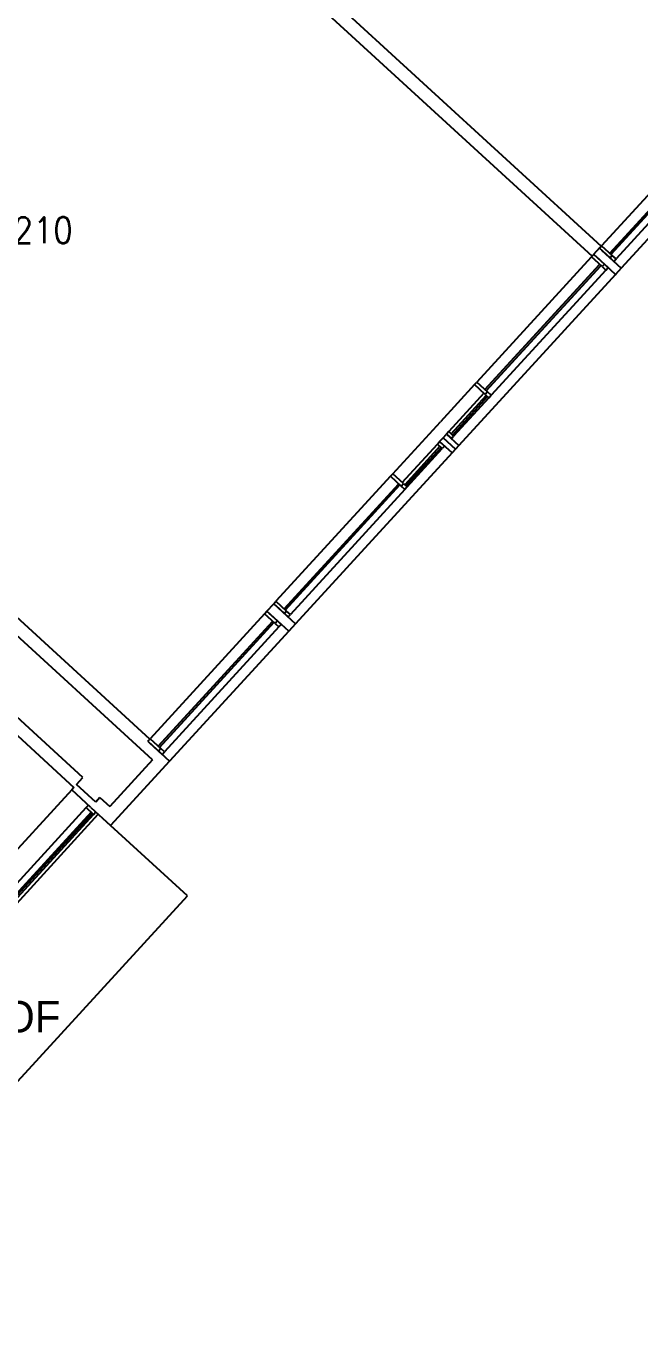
# Model space of a CAD drawing. Header units: inches. Extents: x 0 to 15110, y -1099 to 7181.
# Drawn here: x 2674 to 3040, y 848 to 1625 of the extents above; entities that cross this region are included whole.
import ezdxf
from ezdxf.enums import TextEntityAlignment as Align

# ---------------------------------------------------------------- set-up
doc = ezdxf.new("R2010")
doc.units = ezdxf.units.IN
doc.header["$LTSCALE"] = 48
doc.header["$MEASUREMENT"] = 0
doc.layers.get('0').update_dxf_attribs({"linetype": 'CONTINUOUS'})
for name, color, linetype in [('A-GLAZ', 1, 'CONTINUOUS'), ('A-GLAZ-DETL', 5, 'CONTINUOUS'), ('A-ROOF', 5, 'CONTINUOUS'), ('A-TEXT', 3, 'CONTINUOUS'), ('A-WALL', 7, 'CONTINUOUS'), ('A-WALL-SILL', 3, 'CONTINUOUS'), ('SP-RMNO', 7, 'CONTINUOUS'), ('SP-ROOM', 7, 'CONTINUOUS')]:
    doc.layers.add(name, color=color, linetype=linetype)
doc.layers.get('0').off()
doc.layers.get('SP-ROOM').off()
doc.styles.add('ARCH', font='arch.shx')
doc.styles.add('ROMANS', font='ROMANS', dxfattribs={"width": 0.78})

# ---------------------------------------------------------------- blocks, each defined once
blk = doc.blocks.new('FMGRM1')
at = {"style": 'ROMANS', "width": 0.9}
for tag, p in [('DATA1', (0, -0.2836)), ('DATA2', (0, -0.443)), ('DATA3', (0, -0.6024)), ('DATA4', (0, -0.7618)), ('DATA5', (0, -0.9213))]:
    blk.add_attdef(tag, text='', height=0.1172, dxfattribs=at).set_placement(p, align=Align.CENTER)
at = {"layer": 'SP-RMNO', "style": 'ROMANS', "width": 0.9}
blk.add_attdef('RMNUMB', text='', height=0.16, dxfattribs=at).set_placement((0, 0), align=Align.MIDDLE)

msp = doc.modelspace()

# ---------------------------------------------------------------- linework, layer by layer
at = {"layer": 'A-GLAZ', "linetype": 'Continuous'}
for p, q in [((3021.72, 1490.32), (3090.48, 1565.36)), ((3022.42, 1489.61), (3091.22, 1564.68)), ((3094.17, 1561.98), (3025.37, 1486.9)), ((2947.25, 1409.05), (3015.49, 1483.52)), ((2947.99, 1408.38), (3016.23, 1482.84)), ((3019.29, 1480.27), (2950.94, 1405.68)), ((2946.64, 1406.9), (2925.7, 1384.05)), ((2927.17, 1382.7), (2948.11, 1405.55)), ((2927.91, 1382.02), (2948.85, 1404.88)), ((2949.59, 1404.2), (2928.65, 1381.35)), ((2898, 1353.82), (2918.94, 1376.68)), ((2920.42, 1375.32), (2899.47, 1352.47)), ((2921.15, 1374.65), (2900.21, 1351.79)), ((2900.95, 1351.12), (2921.89, 1373.97)), ((2827.67, 1278.56), (2895.91, 1353.02)), ((2828.41, 1277.88), (2896.65, 1352.35)), ((2899.6, 1349.64), (2831.36, 1275.18)), ((2752.68, 1196.72), (2820.92, 1271.18)), ((2753.42, 1196.04), (2821.66, 1270.51)), ((2824.6, 1267.81), (2756.37, 1193.34)), ((2655.89, 1101.46), (2709.69, 1160.17)), ((2712.64, 1157.46), (2658.85, 1098.75)), ((2713.38, 1156.79), (2659.58, 1098.08)), ((2660.31, 1097.41), (2714.11, 1156.12))]:
    msp.add_line(p, q, dxfattribs=at)
msp.add_point((3025.06, 1477.69), dxfattribs=at)
at = {"layer": 'A-GLAZ-DETL', "linetype": 'Continuous'}
for p, q in [((3015.45, 1493.28), (3016.8, 1494.76)), ((3021.81, 1487.45), (3015.45, 1493.28)), ((3016.8, 1494.76), (3023.16, 1488.93)), ((3010.73, 1488.11), (3012.08, 1489.58)), ((3017.09, 1482.28), (3010.73, 1488.11)), ((3012.08, 1489.58), (3018.44, 1483.76)), ((3023.16, 1488.93), (3021.81, 1487.45)), ((3023.16, 1488.93), (3021.81, 1487.45)), ((3021.81, 1487.45), (3024.02, 1485.43)), ((3025.37, 1486.9), (3023.16, 1488.93)), ((3024.02, 1485.43), (3025.37, 1486.9)), ((3018.44, 1483.76), (3017.09, 1482.28)), ((3018.44, 1483.76), (3017.09, 1482.28)), ((3017.09, 1482.28), (3019.3, 1480.26)), ((3020.65, 1481.73), (3018.44, 1483.76)), ((3019.3, 1480.26), (3020.65, 1481.73)), ((2941.02, 1412.06), (2942.37, 1413.53)), ((2947.38, 1406.23), (2941.02, 1412.06)), ((2942.37, 1413.53), (2948.73, 1407.7)), ((2948.73, 1407.7), (2947.38, 1406.23)), ((2948.73, 1407.7), (2947.38, 1406.23)), ((2950.94, 1405.68), (2948.73, 1407.7)), ((2947.38, 1406.23), (2949.59, 1404.2)), ((2949.59, 1404.2), (2950.94, 1405.68)), ((2925.7, 1384.05), (2924.35, 1382.57)), ((2928.65, 1381.35), (2925.7, 1384.05)), ((2918.94, 1376.68), (2920.29, 1378.15)), ((2921.89, 1373.97), (2918.94, 1376.68)), ((2920.29, 1378.15), (2923.24, 1375.45)), ((2924.35, 1382.57), (2927.29, 1379.87)), ((2927.29, 1379.87), (2928.65, 1381.35)), ((2923.24, 1375.45), (2921.89, 1373.97)), ((2892.38, 1358.97), (2891.02, 1357.5)), ((2891.02, 1357.5), (2897.38, 1351.67)), ((2898.73, 1353.14), (2892.38, 1358.97)), ((2897.38, 1351.67), (2898.73, 1353.14)), ((2897.38, 1351.67), (2898.73, 1353.14)), ((2898.73, 1353.14), (2900.95, 1351.12)), ((2899.6, 1349.64), (2897.38, 1351.67)), ((2900.95, 1351.12), (2899.6, 1349.64)), ((2821.44, 1281.56), (2822.79, 1283.03)), ((2822.79, 1283.03), (2829.15, 1277.21)), ((2816.03, 1275.66), (2817.39, 1277.13)), ((2822.39, 1269.83), (2816.03, 1275.66)), ((2818.58, 1276.04), (2823.74, 1271.31)), ((2827.8, 1275.73), (2822.64, 1280.46)), ((2829.15, 1277.21), (2827.8, 1275.73)), ((2829.15, 1277.21), (2827.8, 1275.73)), ((2827.8, 1275.73), (2830.01, 1273.7)), ((2831.36, 1275.18), (2829.15, 1277.21)), ((2830.01, 1273.7), (2831.36, 1275.18)), ((2823.74, 1271.31), (2822.39, 1269.83)), ((2823.74, 1271.31), (2822.39, 1269.83)), ((2822.39, 1269.83), (2824.6, 1267.81)), ((2825.96, 1269.28), (2823.74, 1271.31)), ((2824.6, 1267.81), (2825.96, 1269.28)), ((2746.45, 1199.72), (2747.8, 1201.19)), ((2752.81, 1193.89), (2747.65, 1198.62)), ((2747.8, 1201.19), (2754.16, 1195.37)), ((2754.16, 1195.37), (2752.81, 1193.89)), ((2754.16, 1195.37), (2752.81, 1193.89)), ((2752.81, 1193.89), (2755.02, 1191.87)), ((2756.37, 1193.34), (2754.16, 1195.37)), ((2755.02, 1191.87), (2756.37, 1193.34)), ((2709.69, 1160.17), (2711.04, 1161.64)), ((2714.12, 1156.11), (2709.69, 1160.17)), ((2714.12, 1156.11), (2713.38, 1156.79)), ((2714.12, 1156.11), (2715.47, 1157.59))]:
    msp.add_line(p, q, dxfattribs=at)
at = {"layer": 'A-ROOF', "linetype": 'Continuous'}
for p, q in [((2770.02, 1107.59), (2724.31, 1149.47)), ((2532.22, 848.07), (2770.02, 1107.59))]:
    msp.add_line(p, q, dxfattribs=at)
at = {"layer": 'A-WALL', "linetype": 'Continuous'}
for p, q in [((2726.8, 1759.81), (3016.46, 1494.39)), ((2721.4, 1753.91), (3011.07, 1488.48)), ((2749.27, 1188.55), (2278.89, 1619.58)), ((2747.58, 1200.95), (2329.26, 1584.26)), ((3011.96, 1489.47), (3016.01, 1493.89)), ((3025.06, 1477.69), (3013.28, 1488.49)), ((3016.65, 1492.18), (3028.44, 1481.37)), ((3028.44, 1481.37), (3025.06, 1477.69)), ((2920.29, 1378.15), (2922.32, 1380.36)), ((2927.66, 1371.39), (2920.29, 1378.15)), ((2922.32, 1380.36), (2924.35, 1382.57)), ((2922.32, 1380.36), (2929.69, 1373.61)), ((2929.69, 1373.61), (2922.32, 1380.36)), ((2924.35, 1382.57), (2931.72, 1375.82)), ((2707.84, 1178.12), (2495.13, 1373.03)), ((2929.69, 1373.61), (2927.66, 1371.39)), ((2931.72, 1375.82), (2929.69, 1373.61)), ((2527.34, 1332.68), (2702.44, 1172.23)), ((2817.39, 1277.13), (2821.44, 1281.56)), ((2830.38, 1265.23), (2817.39, 1277.13)), ((2821.44, 1281.56), (2834.43, 1269.65)), ((2834.43, 1269.65), (2830.38, 1265.23)), ((2746.45, 1199.72), (2759.44, 1187.81)), ((2749.27, 1188.55), (2723.82, 1160.78)), ((2759.44, 1187.81), (2724.32, 1149.48)), ((2703.96, 1173.89), (2707.84, 1178.12)), ((2715.39, 1163.42), (2703.96, 1173.89)), ((2702.44, 1172.23), (2701.09, 1170.76)), ((2712.52, 1160.29), (2701.09, 1170.76)), ((2717.92, 1166.19), (2715.39, 1163.42)), ((2717.92, 1166.19), (2723.82, 1160.78)), ((2712.52, 1160.29), (2724.32, 1149.48))]:
    msp.add_line(p, q, dxfattribs=at)
at = {"layer": 'A-WALL-SILL', "linetype": 'Continuous'}
for p, q in [((3122.23, 1583.73), (3028.44, 1481.37)), ((3085.59, 1569.83), (3016.8, 1494.76)), ((3010.6, 1488), (2942.37, 1413.53)), ((3025.06, 1477.69), (2931.72, 1375.82)), ((2941.02, 1412.06), (2920.75, 1389.94)), ((2892.38, 1358.97), (2920.75, 1389.94)), ((2927.66, 1371.39), (2834.43, 1269.65)), ((2891.02, 1357.5), (2822.79, 1283.03)), ((2816.03, 1275.66), (2747.8, 1201.19)), ((2830.38, 1265.23), (2759.44, 1187.81)), ((2701.09, 1170.76), (2615.96, 1077.86)), ((2567.63, 993.29), (2716.94, 1156.23))]:
    msp.add_line(p, q, dxfattribs=at)

# ---------------------------------------------------------------- block references
at = {"layer": 'SP-ROOM', "linetype": 'Continuous'}
ref = msp.add_blockref('FMGRM1', (2670.17, 1504.02), dxfattribs=dict(at, xscale=96, yscale=96, zscale=96))
ref.add_attrib('RMNUMB', 'B-210', dxfattribs={"layer": 'SP-RMNO', "height": 15.36, "style": 'ROMANS', "width": 0.9}).set_placement((2670.17, 1504.02), align=Align.MIDDLE)

# ---------------------------------------------------------------- texts
at = {"layer": 'A-TEXT', "lineweight": 18, "style": 'ARCH'}
msp.add_text('ROOF', height=18.699, dxfattribs=at).set_placement((2622.15, 1026.38))

doc.saveas('drawing.dxf')
